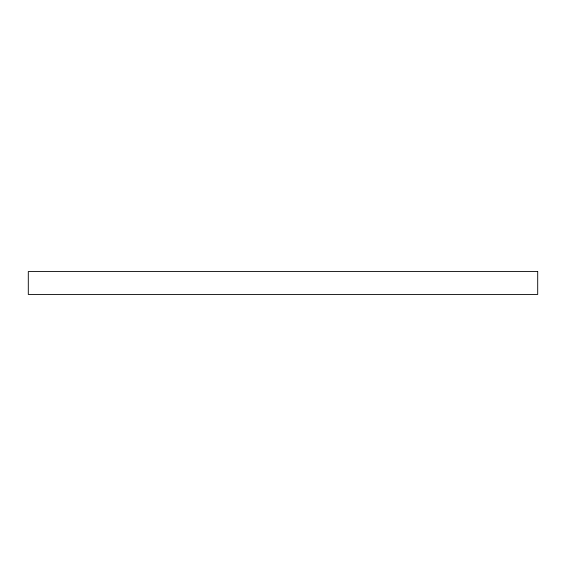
<?xml version="1.0" encoding="UTF-8"?>
<svg xmlns="http://www.w3.org/2000/svg" width="566" height="566" viewBox="0 0 566 566"><rect width="100%" height="100%" fill="white"/><g stroke="black" fill="none" stroke-linecap="round" stroke-linejoin="round"><path stroke-width="0.85" d="M537.7 271.553L28.3 271.553L28.3 294.447L537.7 294.447L537.7 271.553"/></g></svg>
